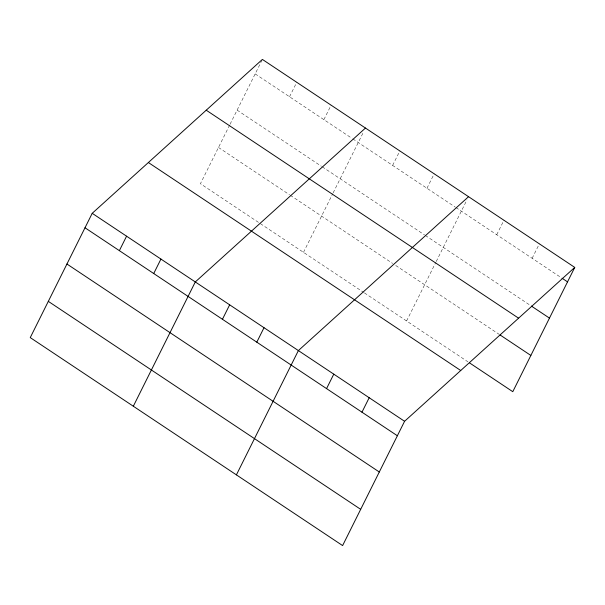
<?xml version="1.0" encoding="UTF-8"?>
<svg xmlns="http://www.w3.org/2000/svg" width="605" height="605" viewBox="0 0 605 605"><rect width="100%" height="100%" fill="white"/><g stroke="black" fill="none" stroke-linecap="round" stroke-linejoin="round"><path stroke-width="0.45" stroke-dasharray="3.02 2.27" d="M229.658 125.061L200.421 183.708L363.628 292.374M230.074 124.229L261.988 60.22M289.538 96.762L296.745 82.295M323.894 119.639L331.109 105.179M303.498 252.338L332.742 193.698M333.151 192.866L363.461 132.071M392.615 165.399L399.829 150.932M426.971 188.276L434.186 173.809M406.583 320.975L435.819 262.328M436.235 261.504L466.947 199.9M496.735 234.725L503.95 220.258M532.135 258.297L539.35 243.83M255.174 73.886L352.004 138.356M352.791 138.878L455.089 206.993M455.867 207.515L561.243 277.68M237.107 110.125L321.444 166.284M322.223 166.798L424.521 234.914M425.307 235.436L530.585 305.54M218.488 147.461L289.553 194.78M290.332 195.302L392.63 263.417M395.753 265.497L499.382 334.497M364.414 292.896L467.945 361.828"/><path stroke-width="0.91" d="M92.217 213.315L30.25 337.598L342.611 545.581L404.579 421.292L574.75 267.402L262.388 59.419L92.217 213.315L404.579 421.292M119.367 250.651L126.574 236.192M153.723 273.536L160.938 259.069M133.327 406.235L195.294 281.945L365.465 128.056M222.443 319.289L229.658 304.822M256.807 342.165L264.014 327.706M236.411 474.864L298.378 350.582L468.55 196.685M326.564 388.614L333.779 374.155M361.964 412.186L369.179 397.727M574.75 267.402L512.783 391.685L469.518 362.879M562.03 278.202L567.535 281.87M531.371 306.062L549.469 318.109M206.229 110.201L518.591 318.185M500.169 335.019L530.85 355.445M148.376 162.526L460.738 370.51M85.002 227.775L397.372 435.759M66.936 264.014L379.297 471.998M48.317 301.358L360.686 509.342"/></g></svg>
